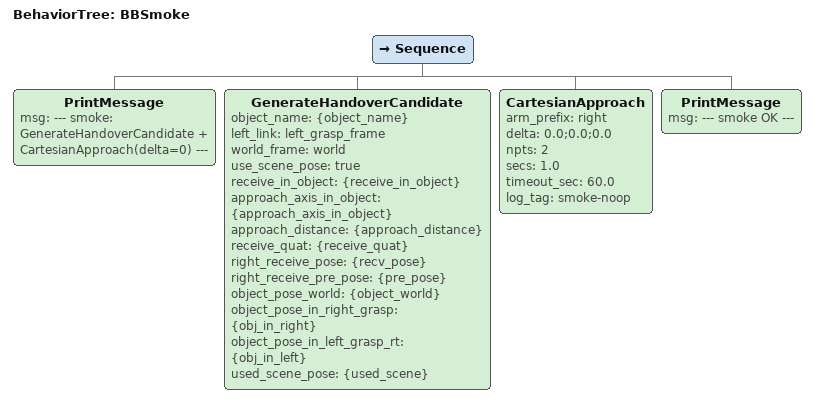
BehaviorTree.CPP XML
<root BTCPP_format="4">
  <BehaviorTree ID="BBSmoke">
    <Sequence>
      <PrintMessage msg="--- smoke: GenerateHandoverCandidate + CartesianApproach(delta=0) ---" />
      <GenerateHandoverCandidate object_name="{object_name}"
          left_link="left_grasp_frame" world_frame="world"
          use_scene_pose="true"
          receive_in_object="{receive_in_object}"
          approach_axis_in_object="{approach_axis_in_object}"
          approach_distance="{approach_distance}"
          receive_quat="{receive_quat}"
          right_receive_pose="{recv_pose}"
          right_receive_pre_pose="{pre_pose}"
          object_pose_world="{object_world}"
          object_pose_in_right_grasp="{obj_in_right}"
          object_pose_in_left_grasp_rt="{obj_in_left}"
          used_scene_pose="{used_scene}" />
      <CartesianApproach arm_prefix="right" delta="0.0;0.0;0.0" npts="2" secs="1.0"
          timeout_sec="60.0" log_tag="smoke-noop" />
      <PrintMessage msg="--- smoke OK ---" />
    </Sequence>
  </BehaviorTree>
</root>
